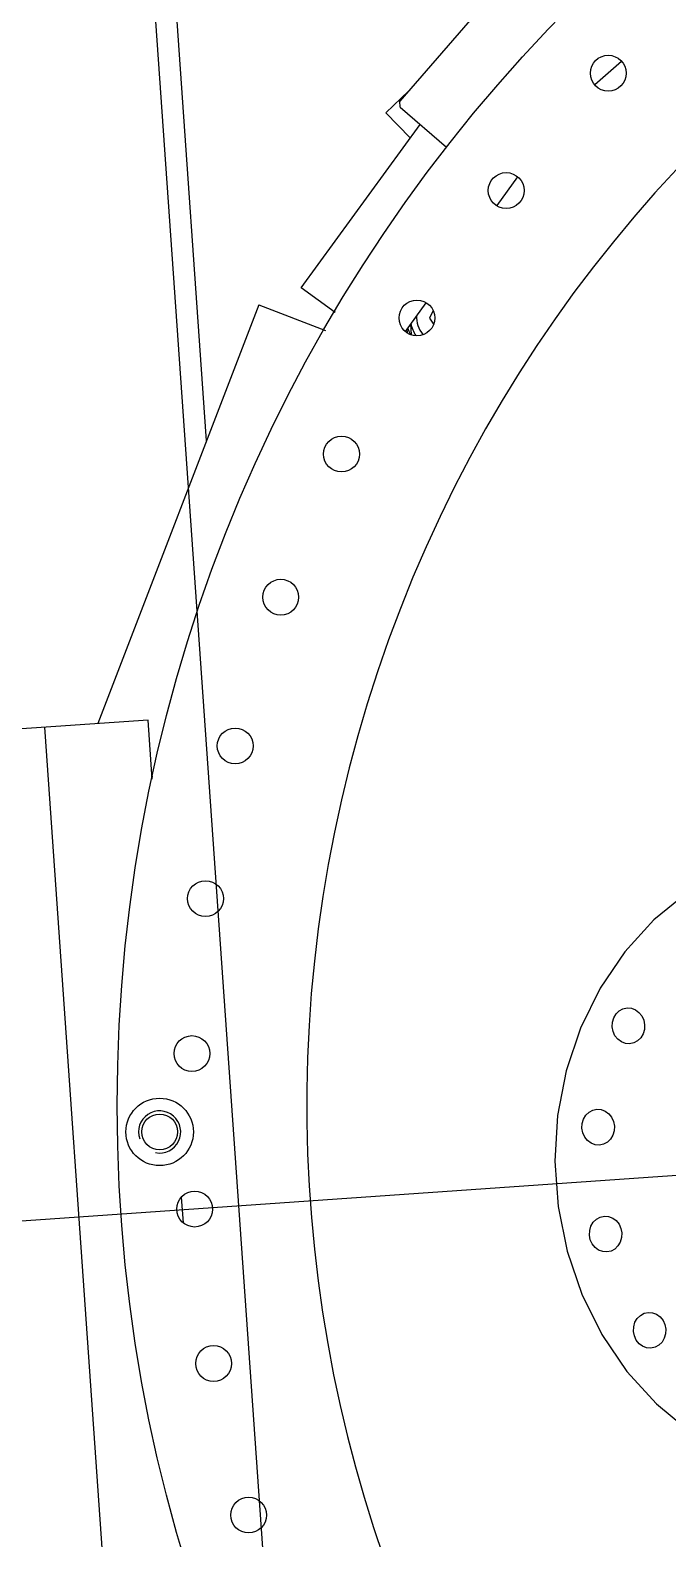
# Model space of a CAD drawing. Extents: x -50 to 48714, y -13211 to 6743.
# Drawn here: x 20645.5 to 20796.7, y 179.4 to 537.2 of the extents above; entities that cross this region are included whole.
import ezdxf

# ---------------------------------------------------------------- set-up
doc = ezdxf.new("R2010")
doc.units = 0
doc.header["$LTSCALE"] = 50
doc.linetypes.add('UE46_HMI$0$DASH_CENTER', pattern=[36, 24, -3, 6, -3])
doc.layers.get('0').update_dxf_attribs({"linetype": 'CONTINUOUS'})
doc.layers.add('UE46_HMI$0$1', color=7, linetype='CONTINUOUS')
doc.layers.add('UE46_HMI$0$BETON', color=7, linetype='CONTINUOUS')

# ---------------------------------------------------------------- blocks, each defined once
blk = doc.blocks.new('UE46_HMI$0$SOCKEL__39')
at = {"layer": 'UE46_HMI$0$BETON', "color": 7, "linetype": 'CONTINUOUS'}
blk.add_line((3720.79, -110.72), (3669.17, 627.48), dxfattribs=at)
blk = doc.blocks.new('UE46_HMI')
at = {"color": 7, "linetype": 'CONTINUOUS'}
for p, q in [((3687.3, 439.79), (3674.5, 622.77)), ((3758.05, 549.09), (3733.12, 520.41)), ((3765.89, 534.81), (3765.88, 534.82)), ((3785.69, 529.82), (3779.43, 524.29)), ((3729.85, 517.65), (3735.26, 522.87)), ((3733.21, 519), (3733.12, 520.41)), ((3733.21, 519), (3744.19, 509.46)), ((3735.61, 511.68), (3729.85, 517.65)), ((3709.79, 476.14), (3737.94, 514.89)), ((3761.05, 502.46), (3756.12, 495.67)), ((3717.82, 470.3), (3709.79, 476.14)), ((3739.32, 472.55), (3734.4, 465.78)), ((3699.7, 472.1), (3661.57, 372.76)), ((3699.7, 472.1), (3715.56, 466.01)), ((3741.04, 470.73), (3740.17, 468.94)), ((3740.17, 468.94), (3741.16, 467.47)), ((3734.8, 466.33), (3734.86, 465.5)), ((3735.68, 467.55), (3735.86, 464.93)), ((3673.48, 373.59), (3624.4, 370.16)), ((3674.46, 359.58), (3673.48, 373.59)), ((3666.59, 119.49), (3648.94, 371.87)), ((3674.42, 360.23), (3674.55, 360.18)), ((3801.26, 332.61), (3793.42, 326.18)), ((3793.42, 326.18), (3786.51, 318.58)), ((3786.51, 318.58), (3780.66, 309.96)), ((3780.66, 309.96), (3775.99, 300.49)), ((3784.41, 303.86), (3785.16, 304.59)), ((3785.16, 304.59), (3786.06, 305.08)), ((3786.06, 305.08), (3787.04, 305.29)), ((3787.04, 305.29), (3788.05, 305.22)), ((3788.05, 305.22), (3789, 304.86)), ((3789, 304.86), (3789.85, 304.24)), ((3789.85, 304.24), (3790.52, 303.4)), ((3783.5, 300.78), (3783.55, 301.89)), ((3783.71, 299.69), (3783.5, 300.78)), ((3783.55, 301.89), (3783.86, 302.94)), ((3783.86, 302.94), (3784.41, 303.86)), ((3790.52, 303.4), (3790.98, 302.41)), ((3790.98, 302.41), (3791.18, 301.32)), ((3791.18, 301.32), (3791.13, 300.21)), ((3775.99, 300.49), (3772.61, 290.36)), ((3784.16, 298.7), (3783.71, 299.69)), ((3784.83, 297.86), (3784.16, 298.7)), ((3785.68, 297.24), (3784.83, 297.86)), ((3786.63, 296.89), (3785.68, 297.24)), ((3789.52, 297.51), (3788.62, 297.02)), ((3790.27, 298.24), (3789.52, 297.51)), ((3790.82, 299.16), (3790.27, 298.24)), ((3791.13, 300.21), (3790.82, 299.16)), ((3787.64, 296.81), (3786.63, 296.89)), ((3788.62, 297.02), (3787.64, 296.81)), ((3772.61, 290.36), (3770.57, 279.79)), ((3770.57, 279.79), (3769.93, 268.98)), ((3776.71, 278.89), (3777.26, 279.82)), ((3777.26, 279.82), (3778.01, 280.54)), ((3778.01, 280.54), (3778.9, 281.03)), ((3778.9, 281.03), (3779.89, 281.25)), ((3779.89, 281.25), (3780.89, 281.17)), ((3780.89, 281.17), (3781.85, 280.81)), ((3781.85, 280.81), (3782.69, 280.2)), ((3782.69, 280.2), (3783.36, 279.36)), ((3783.36, 279.36), (3783.82, 278.36)), ((3776.34, 276.74), (3776.4, 277.85)), ((3776.55, 275.65), (3776.34, 276.74)), ((3776.4, 277.85), (3776.71, 278.89)), ((3777, 274.65), (3776.55, 275.65)), ((3783.97, 276.17), (3783.66, 275.12)), ((3783.82, 278.36), (3784.03, 277.28)), ((3784.03, 277.28), (3783.97, 276.17)), ((3777.68, 273.82), (3777, 274.65)), ((3778.52, 273.2), (3777.68, 273.82)), ((3779.48, 272.84), (3778.52, 273.2)), ((3780.48, 272.77), (3779.48, 272.84)), ((3781.46, 272.98), (3780.48, 272.77)), ((3782.36, 273.47), (3781.46, 272.98)), ((3783.11, 274.2), (3782.36, 273.47)), ((3783.66, 275.12), (3783.11, 274.2)), ((3769.93, 268.98), (3770.68, 258.17)), ((3681.82, 254.31), (3681.4, 260.44)), ((3770.68, 258.17), (3772.83, 247.56)), ((3778.48, 253.54), (3779.03, 254.46)), ((3779.03, 254.46), (3779.78, 255.19)), ((3779.78, 255.19), (3780.68, 255.67)), ((3780.68, 255.67), (3781.66, 255.89)), ((3781.66, 255.89), (3782.67, 255.81)), ((3782.67, 255.81), (3783.62, 255.46)), ((3783.62, 255.46), (3784.46, 254.84)), ((3784.46, 254.84), (3785.14, 254)), ((3778.11, 251.38), (3778.17, 252.49)), ((3778.32, 250.29), (3778.11, 251.38)), ((3778.17, 252.49), (3778.48, 253.54)), ((3785.14, 254), (3785.59, 253.01)), ((3785.75, 250.81), (3785.43, 249.76)), ((3785.59, 253.01), (3785.8, 251.92)), ((3785.8, 251.92), (3785.75, 250.81)), ((3772.83, 247.56), (3776.31, 237.37)), ((3778.78, 249.3), (3778.32, 250.29)), ((3779.45, 248.46), (3778.78, 249.3)), ((3780.29, 247.84), (3779.45, 248.46)), ((3781.25, 247.48), (3780.29, 247.84)), ((3782.25, 247.41), (3781.25, 247.48)), ((3783.24, 247.62), (3782.25, 247.41)), ((3784.13, 248.11), (3783.24, 247.62)), ((3784.88, 248.84), (3784.13, 248.11)), ((3785.43, 249.76), (3784.88, 248.84)), ((3776.31, 237.37), (3781.07, 227.82)), ((3790.21, 232.37), (3791.11, 232.86)), ((3791.11, 232.86), (3792.09, 233.08)), ((3792.09, 233.08), (3793.1, 233)), ((3793.1, 233), (3794.05, 232.64)), ((3794.05, 232.64), (3794.9, 232.02)), ((3788.55, 228.57), (3788.6, 229.67)), ((3788.6, 229.67), (3788.91, 230.72)), ((3788.91, 230.72), (3789.46, 231.64)), ((3789.46, 231.64), (3790.21, 232.37)), ((3794.9, 232.02), (3795.57, 231.19)), ((3795.57, 231.19), (3796.02, 230.19)), ((3796.02, 230.19), (3796.23, 229.1)), ((3796.23, 229.1), (3796.18, 228)), ((3781.07, 227.82), (3787.01, 219.09)), ((3788.76, 227.48), (3788.55, 228.57)), ((3789.21, 226.48), (3788.76, 227.48)), ((3789.88, 225.65), (3789.21, 226.48)), ((3790.73, 225.03), (3789.88, 225.65)), ((3795.32, 226.03), (3794.57, 225.3)), ((3795.87, 226.95), (3795.32, 226.03)), ((3796.18, 228), (3795.87, 226.95)), ((3791.68, 224.67), (3790.73, 225.03)), ((3792.69, 224.6), (3791.68, 224.67)), ((3793.67, 224.81), (3792.69, 224.6)), ((3794.57, 225.3), (3793.67, 224.81)), ((3787.01, 219.09), (3794, 211.36)), ((3794, 211.36), (3801.91, 204.8))]:
    blk.add_line(p, q, dxfattribs=at)
for centre, radius in [((4036.14, 282.16), 370), ((3782.58, 527.03), 4.25), ((3758.37, 499.19), 4.25), ((3737.21, 468.96), 4.25), ((3719.32, 436.69), 4.25), ((3704.9, 402.73), 4.25), ((3694.11, 367.44), 4.25), ((3687.07, 331.22), 4.25), ((3683.86, 294.47), 4.25), ((3676.2, 275.88), 8), ((3676.2, 275.88), 4.25), ((3684.5, 257.58), 4.25), ((3689, 220.95), 4.25), ((3697.3, 185), 4.25)]:
    blk.add_circle(centre, radius, dxfattribs=at)
for centre, radius, start, end in [((4036.14, 282.16), 325, 73.9945, 58.5677), ((3743.62, 469.18), 6.5, 176.537, 219.7419), ((3743.62, 469.25), 9, 196.7473, 208.4009), ((3743.62, 469.18), 8, 190.839, 213.2608), ((3676.2, 275.88), 5, 259, 199)]:
    blk.add_arc(centre, radius, start, end, dxfattribs=at)
at = {"layer": 'UE46_HMI$0$1', "color": 4, "linetype": 'UE46_HMI$0$DASH_CENTER'}
blk.add_line((4442.15, 310.56), (3630.14, 253.77), dxfattribs=at)
blk.add_blockref('UE46_HMI$0$SOCKEL__39', (0, -0.07))

msp = doc.modelspace()

# ---------------------------------------------------------------- block references
msp.add_blockref('UE46_HMI', (17000, 0))

doc.saveas('drawing.dxf')
